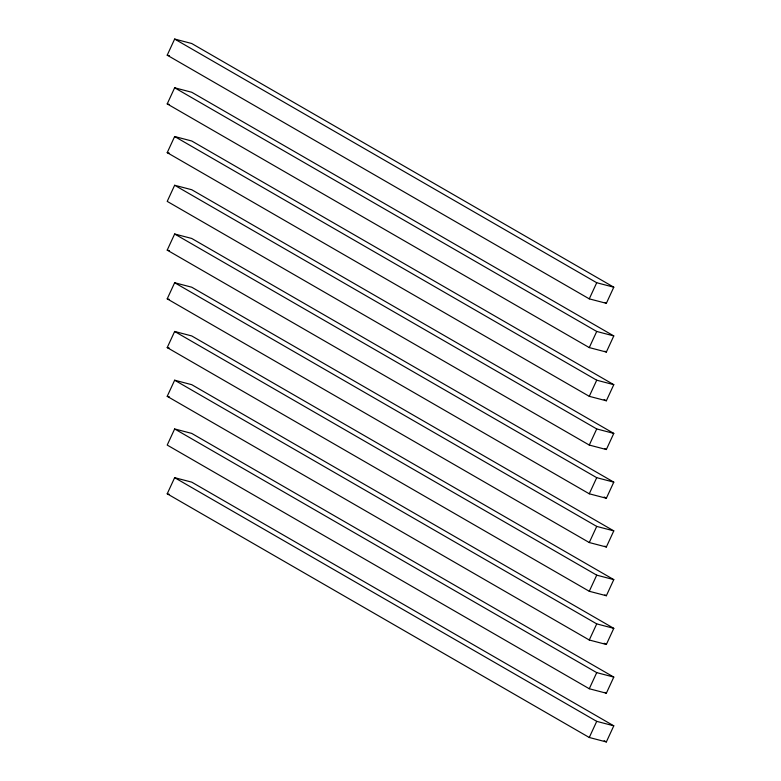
<?xml version="1.0" encoding="UTF-8"?>
<svg xmlns="http://www.w3.org/2000/svg" width="781" height="781" viewBox="0 0 781 781"><rect width="100%" height="100%" fill="white"/><g stroke="black" fill="none" stroke-linecap="round" stroke-linejoin="round"><path stroke-width="1.17" d="M167.212 55.178L174.651 39.05L191.726 43.511L613.788 287.193L606.349 303.321L589.274 298.859L167.212 55.178L169.487 55.773M167.212 103.912L174.651 87.784L191.726 92.256L613.788 335.928L606.349 352.055L589.274 347.594L167.212 103.912L169.487 104.508M167.212 152.646L174.651 136.519L191.726 140.99L613.788 384.672L606.349 400.79L589.274 396.328L167.212 152.646L169.487 153.242M174.651 185.263L167.212 201.381L589.274 445.063L606.349 449.534L613.788 433.406L191.726 189.724L174.651 185.263L596.723 428.935L613.788 433.406M167.212 250.125L174.651 233.997L191.726 238.459L613.788 482.141L606.349 498.268L589.274 493.797L167.212 250.125L169.487 250.721M167.212 298.859L174.651 282.732L191.726 287.203L613.788 530.875L606.349 547.003L589.274 542.541L167.212 298.859L169.487 299.455M167.212 347.594L174.651 331.466L191.726 335.937L613.788 579.619L606.349 595.737L589.274 591.276L167.212 347.594L169.487 348.189M167.212 396.328L174.651 380.21L191.726 384.672L613.788 628.354L606.349 644.481L589.274 640.01L167.212 396.328L169.487 396.924M174.651 428.945L167.212 445.072L589.274 688.744L606.349 693.216L613.788 677.088L191.726 433.406L174.651 428.945L596.723 672.626L613.788 677.088M167.212 493.807L174.651 477.679L191.726 482.141L613.788 725.822L606.349 741.95L589.274 737.489L167.212 493.807L169.487 494.402M589.274 298.859L596.723 282.732L613.788 287.193M589.274 347.594L596.723 331.466L613.788 335.928M589.274 396.328L596.723 380.201L613.788 384.672M589.274 445.063L596.723 428.935M589.274 493.797L596.723 477.679L613.788 482.141M589.274 542.541L596.723 526.414L613.788 530.875M589.274 591.276L596.723 575.148L613.788 579.619M589.274 640.01L596.723 623.882L613.788 628.354M589.274 688.744L596.723 672.626M589.274 737.489L596.723 721.361L613.788 725.822M174.651 39.05L596.723 282.732M604.885 302.472L606.349 303.321M174.651 87.784L596.723 331.466M604.885 351.216L606.349 352.055M174.651 136.519L596.723 380.201M604.152 399.521L606.349 400.79M604.885 448.685L606.349 449.534M174.651 233.997L596.723 477.679M604.152 496.999L606.349 498.268M174.651 282.732L596.723 526.414M604.885 546.153L606.349 547.003M174.651 331.466L596.723 575.148M604.885 594.897L606.349 595.737M174.651 380.21L596.723 623.882M604.152 643.212L606.349 644.481M604.885 692.366L606.349 693.216M174.651 477.679L596.723 721.361M604.152 740.681L606.349 741.95"/></g></svg>
